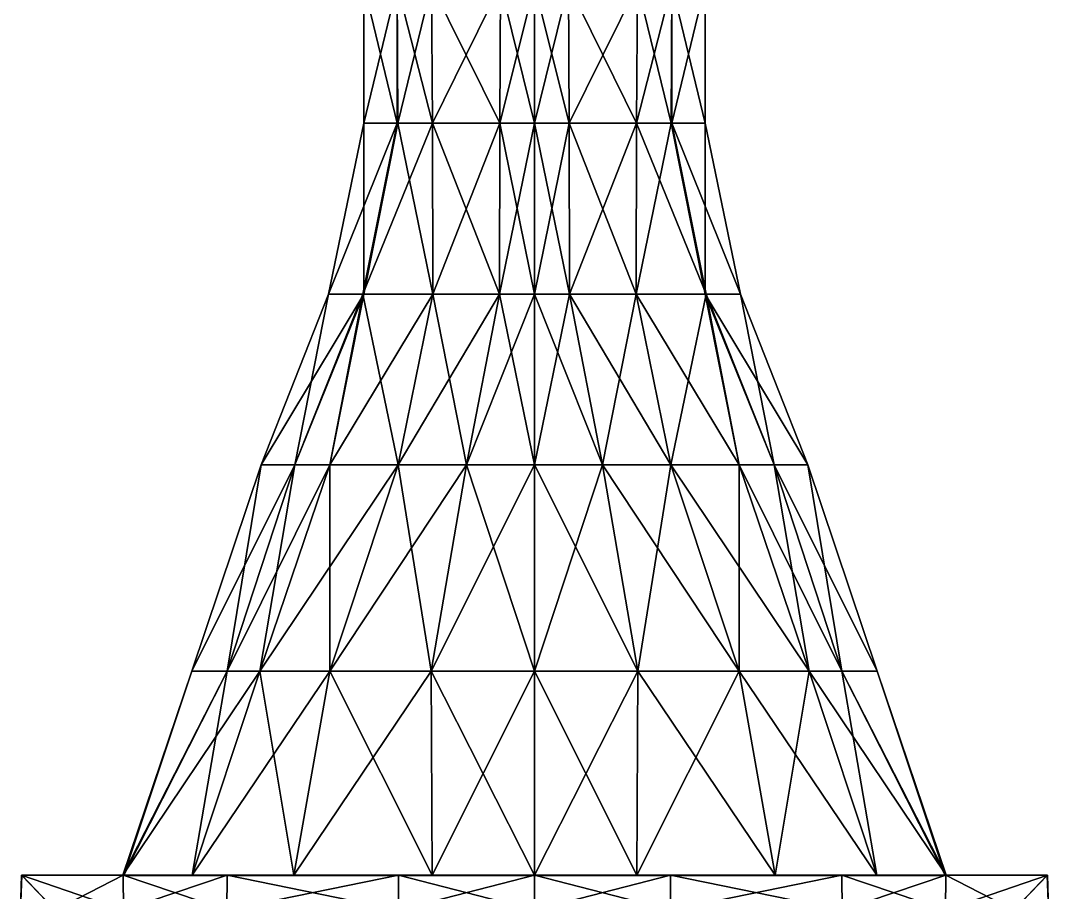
# Model space of a CAD drawing. Header units: metres. Extents: x -2 to 2, y -5.1 to 4.9.
# Drawn here: x -1.502 to 1.502, y -2.623 to -0.077 of the extents above; entities that cross this region are included whole.
import ezdxf

# ---------------------------------------------------------------- set-up
doc = ezdxf.new("R2010")
doc.units = ezdxf.units.M

msp = doc.modelspace()

# ---------------------------------------------------------------- linework, layer by layer
for points in [[(-0.4987, 0.0279, 3.5), (-0.4015, 0.0279, 3.4008), (-0.4985, -0.3761, 3.5)], [(-0.4015, 0.0279, 3.5992), (-0.4987, 0.0279, 3.5), (-0.401, -0.3761, 3.6011)], [(-0.4985, -0.3761, 3.5), (-0.401, -0.3761, 3.6011), (-0.4987, 0.0279, 3.5)], [(-0.401, -0.3761, 3.3989), (-0.4985, -0.3761, 3.5), (-0.4015, 0.0279, 3.4008)], [(-0.4015, 0.0279, 3.4008), (-0.4009, 0.0279, 3.1992), (-0.401, -0.3761, 3.3989)], [(-0.4009, 0.0279, 3.8008), (-0.4015, 0.0279, 3.5992), (-0.3995, -0.3761, 3.798)], [(-0.401, -0.3761, 3.6011), (-0.3995, -0.3761, 3.798), (-0.4015, 0.0279, 3.5992)], [(-0.3995, -0.3761, 3.202), (-0.401, -0.3761, 3.3989), (-0.4009, 0.0279, 3.1992)], [(-0.4009, 0.0279, 3.1992), (-0.3008, 0.0279, 3.0991), (-0.3995, -0.3761, 3.202)], [(-0.3008, 0.0279, 3.9009), (-0.4009, 0.0279, 3.8008), (-0.298, -0.3761, 3.8995)], [(-0.3995, -0.3761, 3.798), (-0.298, -0.3761, 3.8995), (-0.4009, 0.0279, 3.8008)], [(-0.298, -0.3761, 3.1005), (-0.3995, -0.3761, 3.202), (-0.3008, 0.0279, 3.0991)], [(-0.3008, 0.0279, 3.0991), (-0.0992, 0.0279, 3.0985), (-0.298, -0.3761, 3.1005)], [(-0.0992, 0.0279, 3.9015), (-0.3008, 0.0279, 3.9009), (-0.1011, -0.3761, 3.901)], [(-0.298, -0.3761, 3.8995), (-0.1011, -0.3761, 3.901), (-0.3008, 0.0279, 3.9009)], [(-0.1011, -0.3761, 3.099), (-0.298, -0.3761, 3.1005), (-0.0992, 0.0279, 3.0985)], [(-0.0992, 0.0279, 3.0985), (0, 0.0279, 3.0013), (-0.1011, -0.3761, 3.099)], [(0, -0.3761, 3.0015), (-0.1011, -0.3761, 3.099), (0, 0.0279, 3.0013)], [(-0.1011, -0.3761, 3.901), (0, -0.3761, 3.9985), (-0.0992, 0.0279, 3.9015)], [(0, 0.0279, 3.9987), (-0.0992, 0.0279, 3.9015), (0, -0.3761, 3.9985)], [(0, 0.0279, 3.0013), (0.0992, 0.0279, 3.0985), (0, -0.3761, 3.0015)], [(0.1011, -0.3761, 3.099), (0, -0.3761, 3.0015), (0.0992, 0.0279, 3.0985)], [(0.0992, 0.0279, 3.9015), (0, 0.0279, 3.9987), (0.1011, -0.3761, 3.901)], [(0, -0.3761, 3.9985), (0.1011, -0.3761, 3.901), (0, 0.0279, 3.9987)], [(0.0992, 0.0279, 3.0985), (0.3008, 0.0279, 3.0991), (0.1011, -0.3761, 3.099)], [(0.3008, 0.0279, 3.9009), (0.0992, 0.0279, 3.9015), (0.298, -0.3761, 3.8995)], [(0.1011, -0.3761, 3.901), (0.298, -0.3761, 3.8995), (0.0992, 0.0279, 3.9015)], [(0.298, -0.3761, 3.1005), (0.1011, -0.3761, 3.099), (0.3008, 0.0279, 3.0991)], [(0.3008, 0.0279, 3.0991), (0.4009, 0.0279, 3.1992), (0.298, -0.3761, 3.1005)], [(0.3995, -0.3761, 3.202), (0.298, -0.3761, 3.1005), (0.4009, 0.0279, 3.1992)], [(0.298, -0.3761, 3.8995), (0.3995, -0.3761, 3.798), (0.3008, 0.0279, 3.9009)], [(0.4009, 0.0279, 3.8008), (0.3008, 0.0279, 3.9009), (0.3995, -0.3761, 3.798)], [(0.4009, 0.0279, 3.1992), (0.4015, 0.0279, 3.4008), (0.3995, -0.3761, 3.202)], [(0.401, -0.3761, 3.3989), (0.3995, -0.3761, 3.202), (0.4015, 0.0279, 3.4008)], [(0.3995, -0.3761, 3.798), (0.401, -0.3761, 3.6011), (0.4009, 0.0279, 3.8008)], [(0.4015, 0.0279, 3.5992), (0.4009, 0.0279, 3.8008), (0.401, -0.3761, 3.6011)], [(0.4015, 0.0279, 3.4008), (0.4987, 0.0279, 3.5), (0.401, -0.3761, 3.3989)], [(0.4985, -0.3761, 3.5), (0.401, -0.3761, 3.3989), (0.4987, 0.0279, 3.5)], [(0.401, -0.3761, 3.6011), (0.4985, -0.3761, 3.5), (0.4015, 0.0279, 3.5992)], [(0.4987, 0.0279, 3.5), (0.4015, 0.0279, 3.5992), (0.4985, -0.3761, 3.5)], [(-0.4985, -0.3761, 3.5), (-0.401, -0.3761, 3.3989), (-0.6016, -0.8758, 3.5)], [(-0.4988, -0.8758, 3.3977), (-0.6016, -0.8758, 3.5), (-0.401, -0.3761, 3.3989)], [(-0.6016, -0.8758, 3.5), (-0.4988, -0.8758, 3.6023), (-0.4985, -0.3761, 3.5)], [(-0.3995, -0.3761, 3.202), (-0.298, -0.3761, 3.1005), (-0.5014, -0.8758, 3.203)], [(-0.2969, -0.8758, 2.9986), (-0.5014, -0.8758, 3.203), (-0.298, -0.3761, 3.1005)], [(-0.5014, -0.8758, 3.203), (-0.4988, -0.8758, 3.3977), (-0.3995, -0.3761, 3.202)], [(-0.3995, -0.3761, 3.798), (-0.401, -0.3761, 3.6011), (-0.5014, -0.8758, 3.7969)], [(-0.4988, -0.8758, 3.6023), (-0.5014, -0.8758, 3.7969), (-0.401, -0.3761, 3.6011)], [(-0.5014, -0.8758, 3.7969), (-0.2969, -0.8758, 4.0014), (-0.3995, -0.3761, 3.798)], [(-0.401, -0.3761, 3.3989), (-0.3995, -0.3761, 3.202), (-0.4988, -0.8758, 3.3977)], [(-0.401, -0.3761, 3.6011), (-0.4985, -0.3761, 3.5), (-0.4988, -0.8758, 3.6023)], [(-0.298, -0.3761, 3.8995), (-0.3995, -0.3761, 3.798), (-0.2969, -0.8758, 4.0014)], [(-0.298, -0.3761, 3.1005), (-0.1011, -0.3761, 3.099), (-0.2969, -0.8758, 2.9986)], [(-0.1011, -0.3761, 3.901), (-0.298, -0.3761, 3.8995), (-0.1023, -0.8758, 3.9988)], [(-0.2969, -0.8758, 4.0014), (-0.1023, -0.8758, 3.9988), (-0.298, -0.3761, 3.8995)], [(-0.1023, -0.8758, 3.0012), (-0.2969, -0.8758, 2.9986), (-0.1011, -0.3761, 3.099)], [(-0.1011, -0.3761, 3.099), (0, -0.3761, 3.0015), (-0.1023, -0.8758, 3.0012)], [(0, -0.8758, 2.8984), (-0.1023, -0.8758, 3.0012), (0, -0.3761, 3.0015)], [(-0.1023, -0.8758, 3.9988), (0, -0.8758, 4.1016), (-0.1011, -0.3761, 3.901)], [(0, -0.3761, 3.9985), (-0.1011, -0.3761, 3.901), (0, -0.8758, 4.1016)], [(0, -0.3761, 3.0015), (0.1011, -0.3761, 3.099), (0, -0.8758, 2.8984)], [(0.1023, -0.8758, 3.0012), (0, -0.8758, 2.8984), (0.1011, -0.3761, 3.099)], [(0.1011, -0.3761, 3.901), (0, -0.3761, 3.9985), (0.1023, -0.8758, 3.9988)], [(0, -0.8758, 4.1016), (0.1023, -0.8758, 3.9988), (0, -0.3761, 3.9985)], [(0.1011, -0.3761, 3.099), (0.298, -0.3761, 3.1005), (0.1023, -0.8758, 3.0012)], [(0.298, -0.3761, 3.8995), (0.1011, -0.3761, 3.901), (0.297, -0.8758, 4.0014)], [(0.1023, -0.8758, 3.9988), (0.297, -0.8758, 4.0014), (0.1011, -0.3761, 3.901)], [(0.297, -0.8758, 2.9986), (0.1023, -0.8758, 3.0012), (0.298, -0.3761, 3.1005)], [(0.298, -0.3761, 3.1005), (0.3995, -0.3761, 3.202), (0.297, -0.8758, 2.9986)], [(0.5014, -0.8758, 3.203), (0.297, -0.8758, 2.9986), (0.3995, -0.3761, 3.202)], [(0.297, -0.8758, 4.0014), (0.5014, -0.8758, 3.7969), (0.298, -0.3761, 3.8995)], [(0.3995, -0.3761, 3.798), (0.298, -0.3761, 3.8995), (0.5014, -0.8758, 3.7969)], [(0.3995, -0.3761, 3.202), (0.401, -0.3761, 3.3989), (0.5014, -0.8758, 3.203)], [(0.401, -0.3761, 3.6011), (0.3995, -0.3761, 3.798), (0.4988, -0.8758, 3.6023)], [(0.5014, -0.8758, 3.7969), (0.4988, -0.8758, 3.6023), (0.3995, -0.3761, 3.798)], [(0.401, -0.3761, 3.3989), (0.4985, -0.3761, 3.5), (0.4988, -0.8758, 3.3977)], [(0.4988, -0.8758, 3.3977), (0.5014, -0.8758, 3.203), (0.401, -0.3761, 3.3989)], [(0.4985, -0.3761, 3.5), (0.401, -0.3761, 3.6011), (0.6016, -0.8758, 3.5)], [(0.4988, -0.8758, 3.6023), (0.6016, -0.8758, 3.5), (0.401, -0.3761, 3.6011)], [(0.6016, -0.8758, 3.5), (0.4988, -0.8758, 3.3977), (0.4985, -0.3761, 3.5)], [(-0.6016, -0.8758, 3.5), (-0.4988, -0.8758, 3.3977), (-0.7986, -1.3739, 3.5)], [(-0.6999, -1.3739, 3.3016), (-0.7986, -1.3739, 3.5), (-0.4988, -0.8758, 3.3977)], [(-0.7986, -1.3739, 3.5), (-0.6999, -1.3739, 3.6984), (-0.6016, -0.8758, 3.5)], [(-0.4988, -0.8758, 3.3977), (-0.5014, -0.8758, 3.203), (-0.6999, -1.3739, 3.3016)], [(-0.5977, -1.3739, 3.1015), (-0.6999, -1.3739, 3.3016), (-0.5014, -0.8758, 3.203)], [(-0.4988, -0.8758, 3.6023), (-0.6016, -0.8758, 3.5), (-0.6999, -1.3739, 3.6984)], [(-0.6999, -1.3739, 3.6984), (-0.5977, -1.3739, 3.8984), (-0.4988, -0.8758, 3.6023)], [(-0.5014, -0.8758, 3.203), (-0.2969, -0.8758, 2.9986), (-0.5977, -1.3739, 3.1015)], [(-0.3984, -1.3739, 2.9023), (-0.5977, -1.3739, 3.1015), (-0.2969, -0.8758, 2.9986)], [(-0.5014, -0.8758, 3.7969), (-0.4988, -0.8758, 3.6023), (-0.5977, -1.3739, 3.8984)], [(-0.5977, -1.3739, 3.8984), (-0.3984, -1.3739, 4.0977), (-0.5014, -0.8758, 3.7969)], [(-0.2969, -0.8758, 4.0014), (-0.5014, -0.8758, 3.7969), (-0.3984, -1.3739, 4.0977)], [(-0.2969, -0.8758, 2.9986), (-0.1023, -0.8758, 3.0012), (-0.3984, -1.3739, 2.9023)], [(-0.1984, -1.3739, 2.8001), (-0.3984, -1.3739, 2.9023), (-0.1023, -0.8758, 3.0012)], [(-0.3984, -1.3739, 4.0977), (-0.1984, -1.3739, 4.1999), (-0.2969, -0.8758, 4.0014)], [(-0.1023, -0.8758, 3.9988), (-0.2969, -0.8758, 4.0014), (-0.1984, -1.3739, 4.1999)], [(-0.1023, -0.8758, 3.0012), (0, -0.8758, 2.8984), (-0.1984, -1.3739, 2.8001)], [(0, -1.3739, 2.7014), (-0.1984, -1.3739, 2.8001), (0, -0.8758, 2.8984)], [(-0.1984, -1.3739, 4.1999), (0, -1.3739, 4.2986), (-0.1023, -0.8758, 3.9988)], [(0, -0.8758, 4.1016), (-0.1023, -0.8758, 3.9988), (0, -1.3739, 4.2986)], [(0, -0.8758, 2.8984), (0.1023, -0.8758, 3.0012), (0, -1.3739, 2.7014)], [(0.1984, -1.3739, 2.8001), (0, -1.3739, 2.7014), (0.1023, -0.8758, 3.0012)], [(0.1023, -0.8758, 3.9988), (0, -0.8758, 4.1016), (0.1984, -1.3739, 4.1999)], [(0, -1.3739, 4.2986), (0.1984, -1.3739, 4.1999), (0, -0.8758, 4.1016)], [(0.1023, -0.8758, 3.0012), (0.297, -0.8758, 2.9986), (0.1984, -1.3739, 2.8001)], [(0.297, -0.8758, 4.0014), (0.1023, -0.8758, 3.9988), (0.3984, -1.3739, 4.0977)], [(0.1984, -1.3739, 4.1999), (0.3984, -1.3739, 4.0977), (0.1023, -0.8758, 3.9988)], [(0.3984, -1.3739, 2.9023), (0.1984, -1.3739, 2.8001), (0.297, -0.8758, 2.9986)], [(0.297, -0.8758, 2.9986), (0.5014, -0.8758, 3.203), (0.3984, -1.3739, 2.9023)], [(0.5014, -0.8758, 3.7969), (0.297, -0.8758, 4.0014), (0.5977, -1.3739, 3.8984)], [(0.3984, -1.3739, 4.0977), (0.5977, -1.3739, 3.8984), (0.297, -0.8758, 4.0014)], [(0.5977, -1.3739, 3.1015), (0.3984, -1.3739, 2.9023), (0.5014, -0.8758, 3.203)], [(0.4988, -0.8758, 3.3977), (0.6016, -0.8758, 3.5), (0.6999, -1.3739, 3.3016)], [(0.5014, -0.8758, 3.203), (0.4988, -0.8758, 3.3977), (0.5977, -1.3739, 3.1015)], [(0.6999, -1.3739, 3.3016), (0.5977, -1.3739, 3.1015), (0.4988, -0.8758, 3.3977)], [(0.4988, -0.8758, 3.6023), (0.5014, -0.8758, 3.7969), (0.6999, -1.3739, 3.6984)], [(0.6016, -0.8758, 3.5), (0.4988, -0.8758, 3.6023), (0.7986, -1.3739, 3.5)], [(0.6999, -1.3739, 3.6984), (0.7986, -1.3739, 3.5), (0.4988, -0.8758, 3.6023)], [(0.5977, -1.3739, 3.8984), (0.6999, -1.3739, 3.6984), (0.5014, -0.8758, 3.7969)], [(0.7986, -1.3739, 3.5), (0.6999, -1.3739, 3.3016), (0.6016, -0.8758, 3.5)], [(-0.7986, -1.3739, 3.5), (-0.6999, -1.3739, 3.3016), (-1.0011, -1.9763, 3.5)], [(-0.8978, -1.9763, 3.1981), (-1.0011, -1.9763, 3.5), (-0.6999, -1.3739, 3.3016)], [(-1.0011, -1.9763, 3.5), (-0.8978, -1.9763, 3.8019), (-0.7986, -1.3739, 3.5)], [(-0.6999, -1.3739, 3.3016), (-0.5977, -1.3739, 3.1015), (-0.8978, -1.9763, 3.1981)], [(-0.8024, -1.9763, 2.9015), (-0.8978, -1.9763, 3.1981), (-0.5977, -1.3739, 3.1015)], [(-0.6999, -1.3739, 3.6984), (-0.7986, -1.3739, 3.5), (-0.8978, -1.9763, 3.8019)], [(-0.8978, -1.9763, 3.8019), (-0.8024, -1.9763, 4.0985), (-0.6999, -1.3739, 3.6984)], [(-0.5977, -1.3739, 3.1015), (-0.3984, -1.3739, 2.9023), (-0.8024, -1.9763, 2.9015)], [(-0.5985, -1.9763, 2.6976), (-0.8024, -1.9763, 2.9015), (-0.3984, -1.3739, 2.9023)], [(-0.5977, -1.3739, 3.8984), (-0.6999, -1.3739, 3.6984), (-0.8024, -1.9763, 4.0985)], [(-0.8024, -1.9763, 4.0985), (-0.5985, -1.9763, 4.3024), (-0.5977, -1.3739, 3.8984)], [(-0.3984, -1.3739, 2.9023), (-0.1984, -1.3739, 2.8001), (-0.5985, -1.9763, 2.6976)], [(-0.3019, -1.9763, 2.6022), (-0.5985, -1.9763, 2.6976), (-0.1984, -1.3739, 2.8001)], [(-0.3984, -1.3739, 4.0977), (-0.5977, -1.3739, 3.8984), (-0.5985, -1.9763, 4.3024)], [(-0.5985, -1.9763, 4.3024), (-0.3019, -1.9763, 4.3978), (-0.3984, -1.3739, 4.0977)], [(-0.1984, -1.3739, 4.1999), (-0.3984, -1.3739, 4.0977), (-0.3019, -1.9763, 4.3978)], [(-0.1984, -1.3739, 2.8001), (0, -1.3739, 2.7014), (-0.3019, -1.9763, 2.6022)], [(0, -1.9763, 2.4989), (-0.3019, -1.9763, 2.6022), (0, -1.3739, 2.7014)], [(-0.3019, -1.9763, 4.3978), (0, -1.9763, 4.5011), (-0.1984, -1.3739, 4.1999)], [(0, -1.3739, 4.2986), (-0.1984, -1.3739, 4.1999), (0, -1.9763, 4.5011)], [(0, -1.3739, 2.7014), (0.1984, -1.3739, 2.8001), (0, -1.9763, 2.4989)], [(0.3019, -1.9763, 2.6022), (0, -1.9763, 2.4989), (0.1984, -1.3739, 2.8001)], [(0.1984, -1.3739, 4.1999), (0, -1.3739, 4.2986), (0.3019, -1.9763, 4.3978)], [(0, -1.9763, 4.5011), (0.3019, -1.9763, 4.3978), (0, -1.3739, 4.2986)], [(0.1984, -1.3739, 2.8001), (0.3984, -1.3739, 2.9023), (0.3019, -1.9763, 2.6022)], [(0.3984, -1.3739, 4.0977), (0.1984, -1.3739, 4.1999), (0.5985, -1.9763, 4.3024)], [(0.3019, -1.9763, 4.3978), (0.5985, -1.9763, 4.3024), (0.1984, -1.3739, 4.1999)], [(0.5985, -1.9763, 2.6976), (0.3019, -1.9763, 2.6022), (0.3984, -1.3739, 2.9023)], [(0.3984, -1.3739, 2.9023), (0.5977, -1.3739, 3.1015), (0.5985, -1.9763, 2.6976)], [(0.5977, -1.3739, 3.8984), (0.3984, -1.3739, 4.0977), (0.8024, -1.9763, 4.0985)], [(0.5985, -1.9763, 4.3024), (0.8024, -1.9763, 4.0985), (0.3984, -1.3739, 4.0977)], [(0.5977, -1.3739, 3.1015), (0.6999, -1.3739, 3.3016), (0.8024, -1.9763, 2.9015)], [(0.8024, -1.9763, 2.9015), (0.5985, -1.9763, 2.6976), (0.5977, -1.3739, 3.1015)], [(0.6999, -1.3739, 3.6984), (0.5977, -1.3739, 3.8984), (0.8978, -1.9763, 3.8019)], [(0.8024, -1.9763, 4.0985), (0.8978, -1.9763, 3.8019), (0.5977, -1.3739, 3.8984)], [(0.6999, -1.3739, 3.3016), (0.7986, -1.3739, 3.5), (0.8978, -1.9763, 3.1981)], [(0.8978, -1.9763, 3.1981), (0.8024, -1.9763, 2.9015), (0.6999, -1.3739, 3.3016)], [(0.7986, -1.3739, 3.5), (0.6999, -1.3739, 3.6984), (1.0011, -1.9763, 3.5)], [(0.8978, -1.9763, 3.8019), (1.0011, -1.9763, 3.5), (0.6999, -1.3739, 3.6984)], [(1.0011, -1.9763, 3.5), (0.8978, -1.9763, 3.1981), (0.7986, -1.3739, 3.5)], [(-0.8978, -1.9763, 3.1981), (-0.8024, -1.9763, 2.9015), (-1.2025, -2.5727, 3.2012)], [(-1.0003, -2.5727, 2.7971), (-1.2025, -2.5727, 3.2012), (-0.8024, -1.9763, 2.9015)], [(-1.2025, -2.5727, 3.2012), (-1.1998, -2.5727, 3.5), (-0.8978, -1.9763, 3.1981)], [(-0.8978, -1.9763, 3.8019), (-1.0011, -1.9763, 3.5), (-1.2025, -2.5727, 3.7988)], [(-1.1998, -2.5727, 3.5), (-1.2025, -2.5727, 3.7988), (-1.0011, -1.9763, 3.5)], [(-1.2025, -2.5727, 3.7988), (-1.0003, -2.5727, 4.2029), (-0.8978, -1.9763, 3.8019)], [(-1.0011, -1.9763, 3.5), (-0.8978, -1.9763, 3.1981), (-1.1998, -2.5727, 3.5)], [(-0.8024, -1.9763, 2.9015), (-0.5985, -1.9763, 2.6976), (-1.0003, -2.5727, 2.7971)], [(-0.7029, -2.5727, 2.4997), (-1.0003, -2.5727, 2.7971), (-0.5985, -1.9763, 2.6976)], [(-0.8024, -1.9763, 4.0985), (-0.8978, -1.9763, 3.8019), (-1.0003, -2.5727, 4.2029)], [(-1.0003, -2.5727, 4.2029), (-0.7029, -2.5727, 4.5003), (-0.8024, -1.9763, 4.0985)], [(-0.5985, -1.9763, 4.3024), (-0.8024, -1.9763, 4.0985), (-0.7029, -2.5727, 4.5003)], [(-0.5985, -1.9763, 2.6976), (-0.3019, -1.9763, 2.6022), (-0.7029, -2.5727, 2.4997)], [(-0.2988, -2.5727, 2.2975), (-0.7029, -2.5727, 2.4997), (-0.3019, -1.9763, 2.6022)], [(-0.7029, -2.5727, 4.5003), (-0.2988, -2.5727, 4.7025), (-0.5985, -1.9763, 4.3024)], [(-0.3019, -1.9763, 4.3978), (-0.5985, -1.9763, 4.3024), (-0.2988, -2.5727, 4.7025)], [(-0.3019, -1.9763, 2.6022), (0, -1.9763, 2.4989), (-0.2988, -2.5727, 2.2975)], [(0, -1.9763, 4.5011), (-0.3019, -1.9763, 4.3978), (0, -2.5727, 4.6998)], [(-0.2988, -2.5727, 4.7025), (0, -2.5727, 4.6998), (-0.3019, -1.9763, 4.3978)], [(0, -2.5727, 2.3002), (-0.2988, -2.5727, 2.2975), (0, -1.9763, 2.4989)], [(0, -1.9763, 2.4989), (0.3019, -1.9763, 2.6022), (0, -2.5727, 2.3002)], [(0.2988, -2.5727, 2.2975), (0, -2.5727, 2.3002), (0.3019, -1.9763, 2.6022)], [(0.3019, -1.9763, 4.3978), (0, -1.9763, 4.5011), (0.2988, -2.5727, 4.7025)], [(0, -2.5727, 4.6998), (0.2988, -2.5727, 4.7025), (0, -1.9763, 4.5011)], [(0.3019, -1.9763, 2.6022), (0.5985, -1.9763, 2.6976), (0.2988, -2.5727, 2.2975)], [(0.7029, -2.5727, 2.4997), (0.2988, -2.5727, 2.2975), (0.5985, -1.9763, 2.6976)], [(0.2988, -2.5727, 4.7025), (0.7029, -2.5727, 4.5003), (0.3019, -1.9763, 4.3978)], [(0.5985, -1.9763, 4.3024), (0.3019, -1.9763, 4.3978), (0.7029, -2.5727, 4.5003)], [(0.5985, -1.9763, 2.6976), (0.8024, -1.9763, 2.9015), (0.7029, -2.5727, 2.4997)], [(0.8024, -1.9763, 4.0985), (0.5985, -1.9763, 4.3024), (1.0003, -2.5727, 4.2029)], [(0.7029, -2.5727, 4.5003), (1.0003, -2.5727, 4.2029), (0.5985, -1.9763, 4.3024)], [(1.0003, -2.5727, 2.7971), (0.7029, -2.5727, 2.4997), (0.8024, -1.9763, 2.9015)], [(0.8024, -1.9763, 2.9015), (0.8978, -1.9763, 3.1981), (1.0003, -2.5727, 2.7971)], [(0.8978, -1.9763, 3.8019), (0.8024, -1.9763, 4.0985), (1.2025, -2.5727, 3.7988)], [(1.0003, -2.5727, 4.2029), (1.2025, -2.5727, 3.7988), (0.8024, -1.9763, 4.0985)], [(0.8978, -1.9763, 3.1981), (1.0011, -1.9763, 3.5), (1.2025, -2.5727, 3.2012)], [(1.2025, -2.5727, 3.2012), (1.0003, -2.5727, 2.7971), (0.8978, -1.9763, 3.1981)], [(1.0011, -1.9763, 3.5), (0.8978, -1.9763, 3.8019), (1.1998, -2.5727, 3.5)], [(1.2025, -2.5727, 3.7988), (1.1998, -2.5727, 3.5), (0.8978, -1.9763, 3.8019)], [(1.1998, -2.5727, 3.5), (1.2025, -2.5727, 3.2012), (1.0011, -1.9763, 3.5)], [(-1.4977, -2.5721, 3.5), (-1.4988, -2.5721, 3.1026), (-1.5017, -2.6751, 3.5)], [(-1.4001, -2.6751, 3.1024), (-1.5017, -2.6751, 3.5), (-1.4988, -2.5721, 3.1026)], [(-1.5017, -2.6751, 3.5), (-1.4001, -2.6751, 3.8976), (-1.4977, -2.5721, 3.5)], [(-1.4988, -2.5721, 3.1026), (-1.2019, -2.5721, 2.6024), (-1.4001, -2.6751, 3.1024)], [(-1.4988, -2.5721, 3.8974), (-1.4977, -2.5721, 3.5), (-1.4001, -2.6751, 3.8976)], [(-1.2019, -2.5721, 4.3976), (-1.4988, -2.5721, 3.8974), (-1.2009, -2.6751, 4.3993)], [(-1.4001, -2.6751, 3.8976), (-1.2009, -2.6751, 4.3993), (-1.4988, -2.5721, 3.8974)], [(-1.2003, -2.5732, 3.0994), (-1.003, -2.5732, 2.7969), (-1.4988, -2.5721, 3.1026)], [(-1.2019, -2.5721, 2.6024), (-1.4988, -2.5721, 3.1026), (-1.003, -2.5732, 2.7969)], [(-1.4988, -2.5721, 3.1026), (-1.4977, -2.5721, 3.5), (-1.2003, -2.5732, 3.0994)], [(-1.2003, -2.5732, 3.9006), (-1.1982, -2.5732, 3.5), (-1.4988, -2.5721, 3.8974)], [(-1.4977, -2.5721, 3.5), (-1.4988, -2.5721, 3.8974), (-1.1982, -2.5732, 3.5)], [(-1.4988, -2.5721, 3.8974), (-1.2019, -2.5721, 4.3976), (-1.2003, -2.5732, 3.9006)], [(-1.1982, -2.5732, 3.5), (-1.2003, -2.5732, 3.0994), (-1.4977, -2.5721, 3.5)], [(-1.2009, -2.6751, 2.6007), (-1.4001, -2.6751, 3.1024), (-1.2019, -2.5721, 2.6024)], [(-1.2025, -2.5727, 3.2012), (-1.0003, -2.5727, 2.7971), (-1.2003, -2.5732, 3.0994)], [(-1.1998, -2.5727, 3.5), (-1.2025, -2.5727, 3.2012), (-1.1982, -2.5732, 3.5)], [(-1.2003, -2.5732, 3.0994), (-1.1982, -2.5732, 3.5), (-1.2025, -2.5727, 3.2012)], [(-1.2025, -2.5727, 3.7988), (-1.1998, -2.5727, 3.5), (-1.2003, -2.5732, 3.9006)], [(-1.0003, -2.5727, 4.2029), (-1.2025, -2.5727, 3.7988), (-1.003, -2.5732, 4.2031)], [(-1.2003, -2.5732, 3.9006), (-1.003, -2.5732, 4.2031), (-1.2025, -2.5727, 3.7988)], [(-1.2019, -2.5721, 2.6024), (-0.8976, -2.5721, 2.2981), (-1.2009, -2.6751, 2.6007)], [(-0.8976, -2.5721, 4.7019), (-1.2019, -2.5721, 4.3976), (-0.8993, -2.6751, 4.7009)], [(-1.2009, -2.6751, 4.3993), (-0.8993, -2.6751, 4.7009), (-1.2019, -2.5721, 4.3976)], [(-1.003, -2.5732, 2.7969), (-0.7031, -2.5732, 2.497), (-1.2019, -2.5721, 2.6024)], [(-0.8976, -2.5721, 2.2981), (-1.2019, -2.5721, 2.6024), (-0.7031, -2.5732, 2.497)], [(-1.003, -2.5732, 4.2031), (-1.2003, -2.5732, 3.9006), (-1.2019, -2.5721, 4.3976)], [(-1.2019, -2.5721, 4.3976), (-0.8976, -2.5721, 4.7019), (-1.003, -2.5732, 4.2031)], [(-0.8993, -2.6751, 2.2991), (-1.2009, -2.6751, 2.6007), (-0.8976, -2.5721, 2.2981)], [(-1.003, -2.5732, 2.7969), (-1.2003, -2.5732, 3.0994), (-1.0003, -2.5727, 2.7971)], [(-1.1982, -2.5732, 3.5), (-1.2003, -2.5732, 3.9006), (-1.1998, -2.5727, 3.5)], [(-0.7031, -2.5732, 4.503), (-1.003, -2.5732, 4.2031), (-0.8976, -2.5721, 4.7019)], [(-1.0003, -2.5727, 2.7971), (-0.7029, -2.5727, 2.4997), (-1.003, -2.5732, 2.7969)], [(-0.7031, -2.5732, 2.497), (-1.003, -2.5732, 2.7969), (-0.7029, -2.5727, 2.4997)], [(-1.003, -2.5732, 4.2031), (-0.7031, -2.5732, 4.503), (-1.0003, -2.5727, 4.2029)], [(-0.7029, -2.5727, 4.5003), (-1.0003, -2.5727, 4.2029), (-0.7031, -2.5732, 4.503)], [(-0.8976, -2.5721, 2.2981), (-0.3974, -2.5721, 2.0012), (-0.8993, -2.6751, 2.2991)], [(-0.3976, -2.6751, 2.0999), (-0.8993, -2.6751, 2.2991), (-0.3974, -2.5721, 2.0012)], [(-0.8993, -2.6751, 4.7009), (-0.3976, -2.6751, 4.9001), (-0.8976, -2.5721, 4.7019)], [(-0.3974, -2.5721, 4.9988), (-0.8976, -2.5721, 4.7019), (-0.3976, -2.6751, 4.9001)], [(-0.7031, -2.5732, 2.497), (-0.4006, -2.5732, 2.2997), (-0.8976, -2.5721, 2.2981)], [(-0.3974, -2.5721, 2.0012), (-0.8976, -2.5721, 2.2981), (-0.4006, -2.5732, 2.2997)], [(-0.8976, -2.5721, 4.7019), (-0.3974, -2.5721, 4.9988), (-0.7031, -2.5732, 4.503)], [(-0.4006, -2.5732, 4.7003), (-0.7031, -2.5732, 4.503), (-0.3974, -2.5721, 4.9988)], [(-0.7029, -2.5727, 2.4997), (-0.2988, -2.5727, 2.2975), (-0.7031, -2.5732, 2.497)], [(-0.4006, -2.5732, 2.2997), (-0.7031, -2.5732, 2.497), (-0.2988, -2.5727, 2.2975)], [(-0.7031, -2.5732, 4.503), (-0.4006, -2.5732, 4.7003), (-0.7029, -2.5727, 4.5003)], [(-0.2988, -2.5727, 4.7025), (-0.7029, -2.5727, 4.5003), (-0.4006, -2.5732, 4.7003)], [(-0.4006, -2.5732, 2.2997), (0, -2.5732, 2.3018), (-0.3974, -2.5721, 2.0012)], [(0, -2.5732, 4.6982), (-0.4006, -2.5732, 4.7003), (0, -2.5721, 4.9977)], [(-0.3974, -2.5721, 4.9988), (0, -2.5721, 4.9977), (-0.4006, -2.5732, 4.7003)], [(-0.2988, -2.5727, 2.2975), (0, -2.5727, 2.3002), (-0.4006, -2.5732, 2.2997)], [(0, -2.5732, 2.3018), (-0.4006, -2.5732, 2.2997), (0, -2.5727, 2.3002)], [(-0.4006, -2.5732, 4.7003), (0, -2.5732, 4.6982), (-0.2988, -2.5727, 4.7025)], [(-0.3974, -2.5721, 2.0012), (0, -2.5721, 2.0023), (-0.3976, -2.6751, 2.0999)], [(0, -2.6751, 1.9983), (-0.3976, -2.6751, 2.0999), (0, -2.5721, 2.0023)], [(-0.3976, -2.6751, 4.9001), (0, -2.6751, 5.0017), (-0.3974, -2.5721, 4.9988)], [(0, -2.5721, 4.9977), (-0.3974, -2.5721, 4.9988), (0, -2.6751, 5.0017)], [(0, -2.5721, 2.0023), (-0.3974, -2.5721, 2.0012), (0, -2.5732, 2.3018)], [(0, -2.5727, 4.6998), (-0.2988, -2.5727, 4.7025), (0, -2.5732, 4.6982)], [(0, -2.5721, 2.0023), (0.3974, -2.5721, 2.0012), (0, -2.6751, 1.9983)], [(0.3976, -2.6751, 2.0999), (0, -2.6751, 1.9983), (0.3974, -2.5721, 2.0012)], [(0.3974, -2.5721, 4.9988), (0, -2.5721, 4.9977), (0.3976, -2.6751, 4.9001)], [(0, -2.6751, 5.0017), (0.3976, -2.6751, 4.9001), (0, -2.5721, 4.9977)], [(0, -2.5732, 2.3018), (0.4006, -2.5732, 2.2997), (0, -2.5721, 2.0023)], [(0.3974, -2.5721, 2.0012), (0, -2.5721, 2.0023), (0.4006, -2.5732, 2.2997)], [(0.4006, -2.5732, 4.7003), (0, -2.5732, 4.6982), (0.3974, -2.5721, 4.9988)], [(0, -2.5721, 4.9977), (0.3974, -2.5721, 4.9988), (0, -2.5732, 4.6982)], [(0, -2.5727, 2.3002), (0.2988, -2.5727, 2.2975), (0, -2.5732, 2.3018)], [(0.4006, -2.5732, 2.2997), (0, -2.5732, 2.3018), (0.2988, -2.5727, 2.2975)], [(0.2988, -2.5727, 4.7025), (0, -2.5727, 4.6998), (0.4006, -2.5732, 4.7003)], [(0, -2.5732, 4.6982), (0.4006, -2.5732, 4.7003), (0, -2.5727, 4.6998)], [(0.2988, -2.5727, 2.2975), (0.7029, -2.5727, 2.4997), (0.4006, -2.5732, 2.2997)], [(0.7029, -2.5727, 4.5003), (0.2988, -2.5727, 4.7025), (0.7031, -2.5732, 4.503)], [(0.4006, -2.5732, 4.7003), (0.7031, -2.5732, 4.503), (0.2988, -2.5727, 4.7025)], [(0.3974, -2.5721, 2.0012), (0.8976, -2.5721, 2.2981), (0.3976, -2.6751, 2.0999)], [(0.8976, -2.5721, 4.7019), (0.3974, -2.5721, 4.9988), (0.8993, -2.6751, 4.7009)], [(0.3976, -2.6751, 4.9001), (0.8993, -2.6751, 4.7009), (0.3974, -2.5721, 4.9988)], [(0.4006, -2.5732, 2.2997), (0.7031, -2.5732, 2.497), (0.3974, -2.5721, 2.0012)], [(0.8976, -2.5721, 2.2981), (0.3974, -2.5721, 2.0012), (0.7031, -2.5732, 2.497)], [(0.3974, -2.5721, 4.9988), (0.8976, -2.5721, 4.7019), (0.4006, -2.5732, 4.7003)], [(0.8993, -2.6751, 2.2991), (0.3976, -2.6751, 2.0999), (0.8976, -2.5721, 2.2981)], [(0.7031, -2.5732, 4.503), (0.4006, -2.5732, 4.7003), (0.8976, -2.5721, 4.7019)], [(0.7031, -2.5732, 2.497), (0.4006, -2.5732, 2.2997), (0.7029, -2.5727, 2.4997)], [(0.7029, -2.5727, 2.4997), (1.0003, -2.5727, 2.7971), (0.7031, -2.5732, 2.497)], [(1.0003, -2.5727, 4.2029), (0.7029, -2.5727, 4.5003), (1.003, -2.5732, 4.2031)], [(0.7031, -2.5732, 4.503), (1.003, -2.5732, 4.2031), (0.7029, -2.5727, 4.5003)], [(0.7031, -2.5732, 2.497), (1.003, -2.5732, 2.7969), (0.8976, -2.5721, 2.2981)], [(1.003, -2.5732, 4.2031), (0.7031, -2.5732, 4.503), (1.2019, -2.5721, 4.3976)], [(0.8976, -2.5721, 4.7019), (1.2019, -2.5721, 4.3976), (0.7031, -2.5732, 4.503)], [(1.003, -2.5732, 2.7969), (0.7031, -2.5732, 2.497), (1.0003, -2.5727, 2.7971)], [(0.8976, -2.5721, 2.2981), (1.2019, -2.5721, 2.6024), (0.8993, -2.6751, 2.2991)], [(1.2019, -2.5721, 4.3976), (0.8976, -2.5721, 4.7019), (1.2009, -2.6751, 4.3993)], [(0.8993, -2.6751, 4.7009), (1.2009, -2.6751, 4.3993), (0.8976, -2.5721, 4.7019)], [(1.2019, -2.5721, 2.6024), (0.8976, -2.5721, 2.2981), (1.003, -2.5732, 2.7969)], [(1.2009, -2.6751, 2.6007), (0.8993, -2.6751, 2.2991), (1.2019, -2.5721, 2.6024)], [(1.0003, -2.5727, 2.7971), (1.2025, -2.5727, 3.2012), (1.003, -2.5732, 2.7969)], [(1.2025, -2.5727, 3.7988), (1.0003, -2.5727, 4.2029), (1.2003, -2.5732, 3.9006)], [(1.003, -2.5732, 4.2031), (1.2003, -2.5732, 3.9006), (1.0003, -2.5727, 4.2029)], [(1.003, -2.5732, 2.7969), (1.2003, -2.5732, 3.0994), (1.2019, -2.5721, 2.6024)], [(1.2003, -2.5732, 3.9006), (1.003, -2.5732, 4.2031), (1.4988, -2.5721, 3.8974)], [(1.2019, -2.5721, 4.3976), (1.4988, -2.5721, 3.8974), (1.003, -2.5732, 4.2031)], [(1.2003, -2.5732, 3.0994), (1.003, -2.5732, 2.7969), (1.2025, -2.5727, 3.2012)], [(1.2003, -2.5732, 3.0994), (1.1982, -2.5732, 3.5), (1.4988, -2.5721, 3.1026)], [(1.4977, -2.5721, 3.5), (1.4988, -2.5721, 3.1026), (1.1982, -2.5732, 3.5)], [(1.1982, -2.5732, 3.5), (1.2003, -2.5732, 3.9006), (1.4977, -2.5721, 3.5)], [(1.1982, -2.5732, 3.5), (1.2003, -2.5732, 3.0994), (1.1998, -2.5727, 3.5)], [(1.1998, -2.5727, 3.5), (1.2025, -2.5727, 3.7988), (1.1982, -2.5732, 3.5)], [(1.2003, -2.5732, 3.9006), (1.1982, -2.5732, 3.5), (1.2025, -2.5727, 3.7988)], [(1.2025, -2.5727, 3.2012), (1.1998, -2.5727, 3.5), (1.2003, -2.5732, 3.0994)], [(1.4988, -2.5721, 3.1026), (1.2019, -2.5721, 2.6024), (1.2003, -2.5732, 3.0994)], [(1.4988, -2.5721, 3.8974), (1.4977, -2.5721, 3.5), (1.2003, -2.5732, 3.9006)], [(1.2019, -2.5721, 2.6024), (1.4988, -2.5721, 3.1026), (1.2009, -2.6751, 2.6007)], [(1.4001, -2.6751, 3.1024), (1.2009, -2.6751, 2.6007), (1.4988, -2.5721, 3.1026)], [(1.2009, -2.6751, 4.3993), (1.4001, -2.6751, 3.8976), (1.2019, -2.5721, 4.3976)], [(1.4988, -2.5721, 3.8974), (1.2019, -2.5721, 4.3976), (1.4001, -2.6751, 3.8976)], [(1.4988, -2.5721, 3.1026), (1.4977, -2.5721, 3.5), (1.4001, -2.6751, 3.1024)], [(1.5017, -2.6751, 3.5), (1.4001, -2.6751, 3.1024), (1.4977, -2.5721, 3.5)], [(1.4001, -2.6751, 3.8976), (1.5017, -2.6751, 3.5), (1.4988, -2.5721, 3.8974)], [(1.4977, -2.5721, 3.5), (1.4988, -2.5721, 3.8974), (1.5017, -2.6751, 3.5)]]:
    msp.add_3dface(points)

doc.saveas('drawing.dxf')
